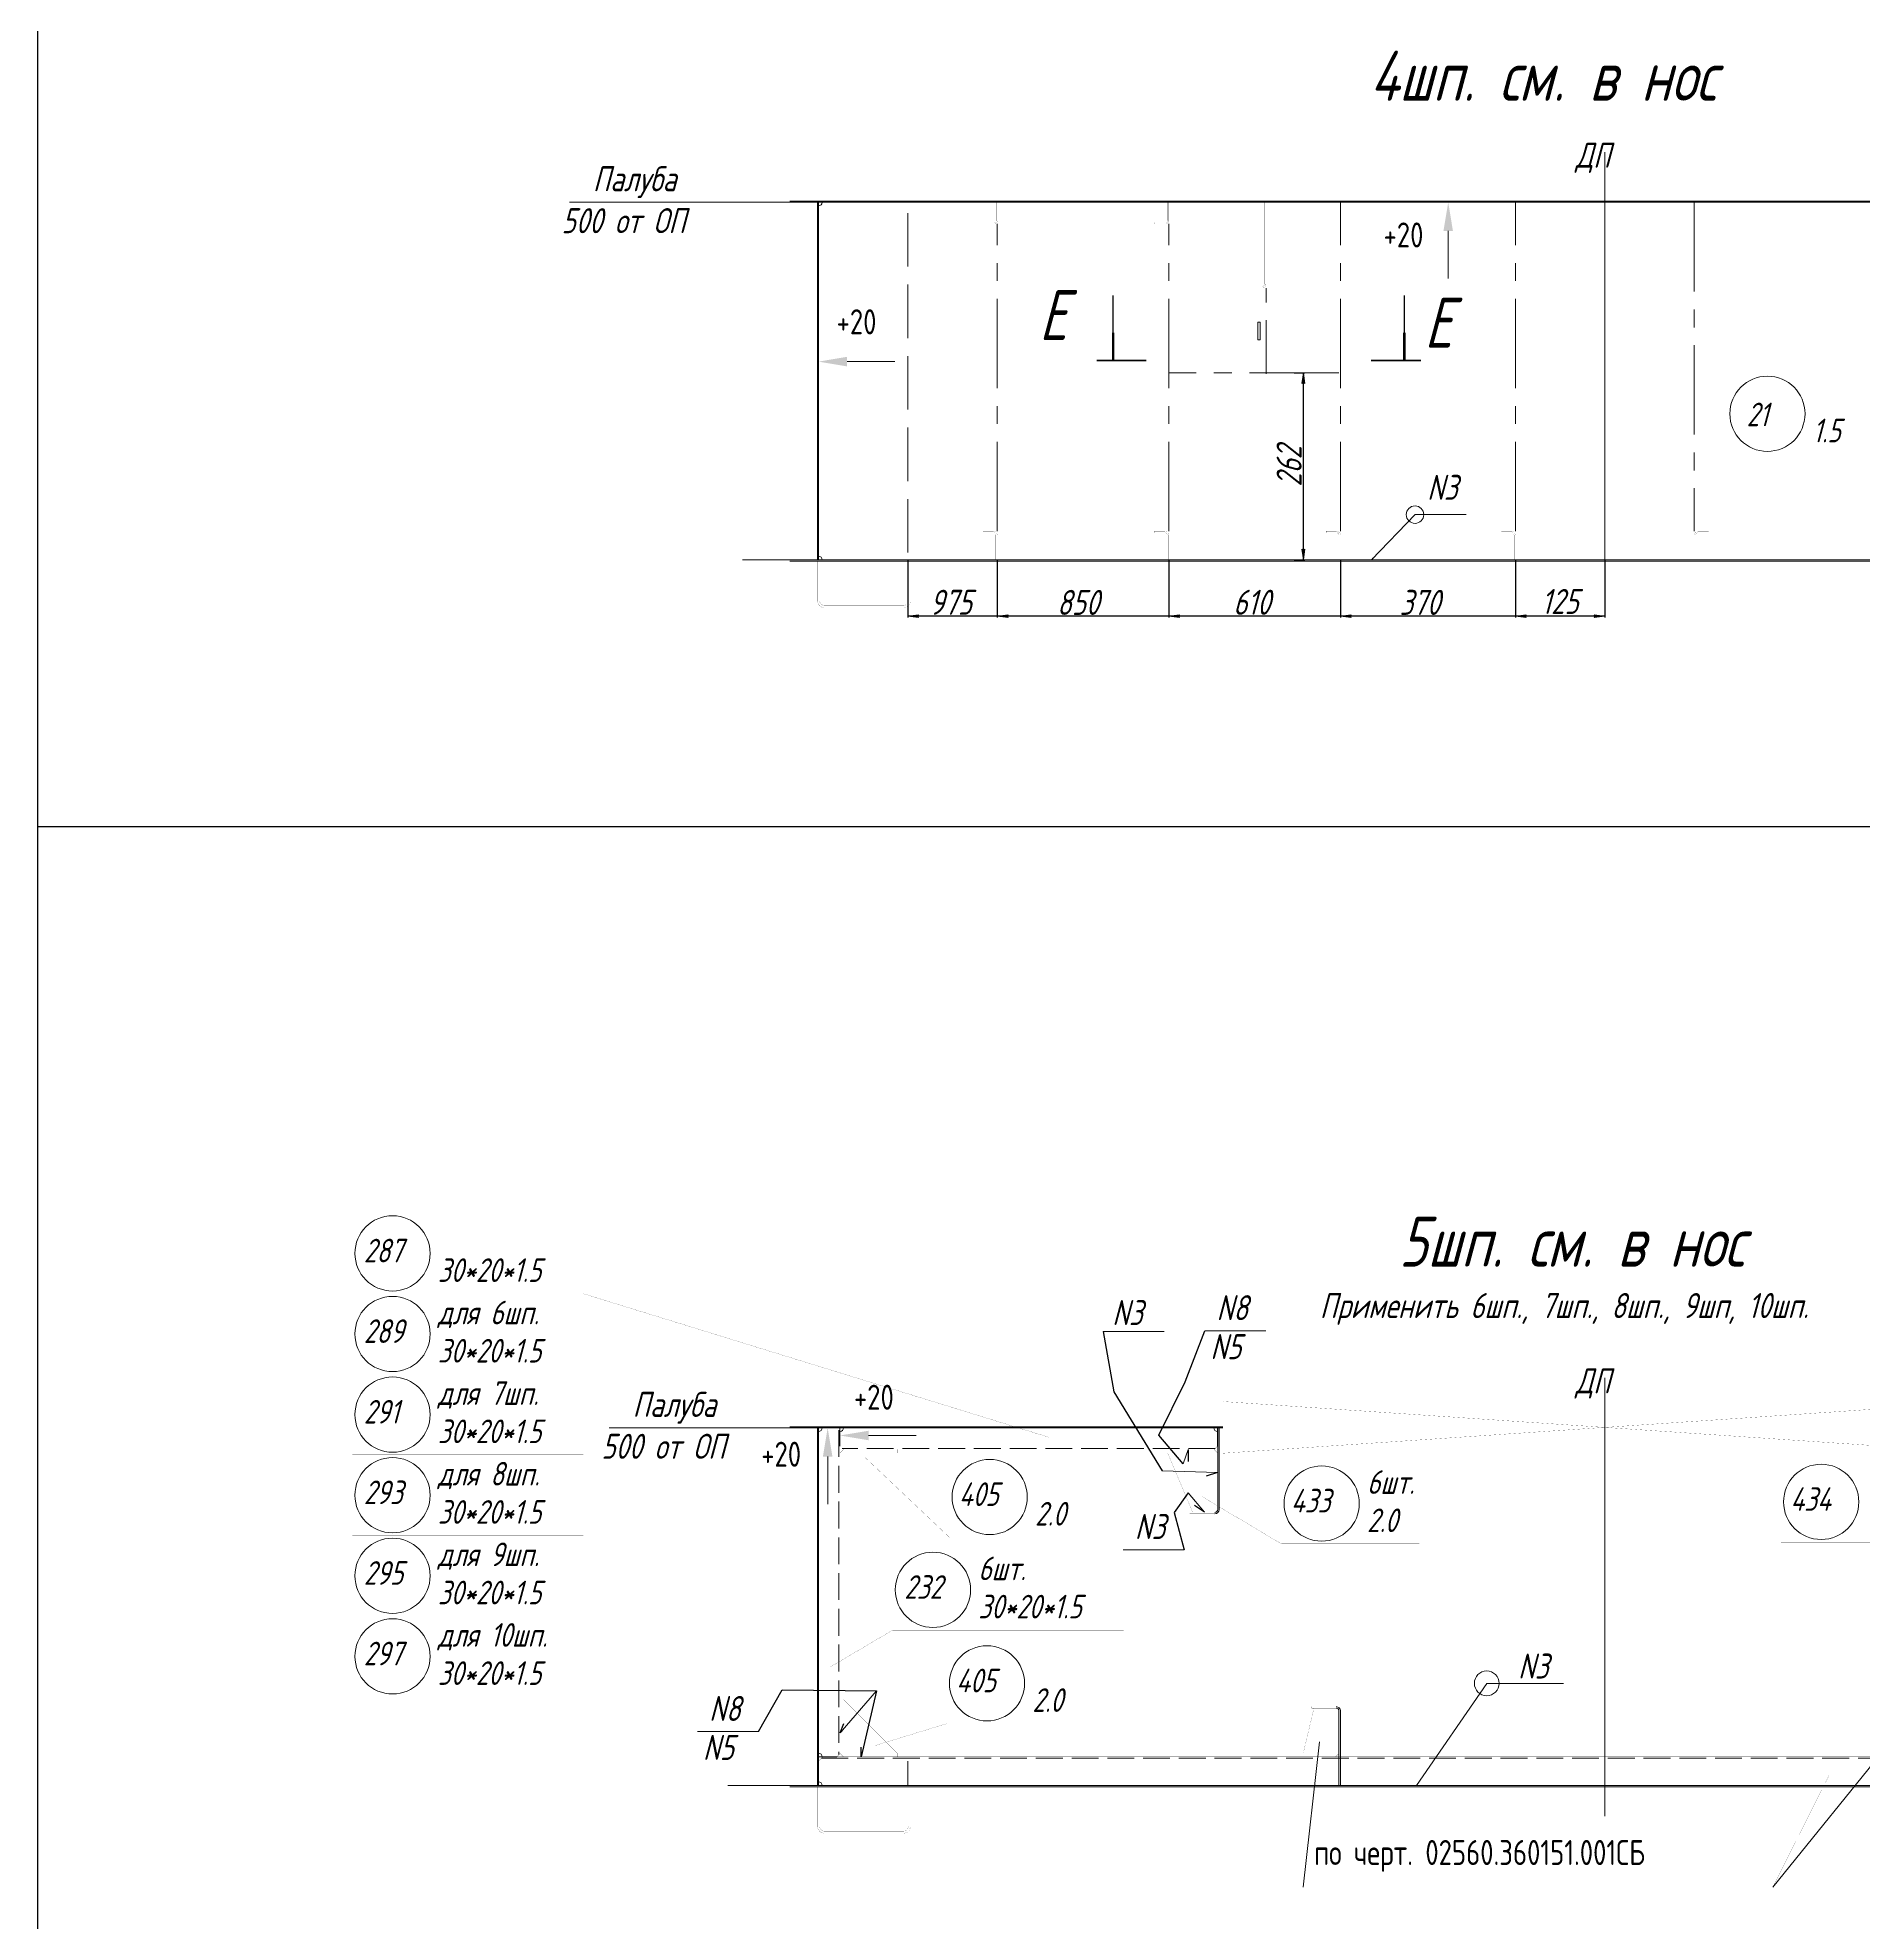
# Model space of a CAD drawing. Header units: millimetres. Extents: x 77380 to 135900, y -26587 to 17301.
# Drawn here: x 94137 to 96691, y -13880 to -11244 of the extents above; entities that cross this region are included whole.
import ezdxf

# ---------------------------------------------------------------- set-up
doc = ezdxf.new("R2010")
doc.units = ezdxf.units.MM
for name, pattern in [('K5LT32768', [0]), ('K5LT32769', [50, 37.5, -12.5]), ('K5LT32770', [0]), ('K5LT32772', [0]), ('K5LT32778', [50, 37.5, -12.5]), ('K5LT32779', [0]), ('K5LT32780', [0]), ('K5LT32784', [850.2, 600, -125, 0.2, -125]), ('K5LT32785', [200, 125, -25, 25, -25]), ('K5LT32786', [100, 75, -25]), ('K5LT32787', [100, 75, -25]), ('K5LT32790', [0]), ('K5LT32791', [0]), ('K5LT32792', [0]), ('K5LT32831', [0]), ('K5LT32832', [0]), ('K5LT32833', [0]), ('K5LT32834', [0]), ('K5LT32835', [0]), ('K5LT_THIN', [0])]:
    doc.linetypes.add(name, pattern=pattern)
doc.layers.add('4001', color=7, linetype='Continuous')
doc.layers.add('РАЗМЕРЫ', color=3, linetype='Continuous', lineweight=25)
doc.styles.add('KDIMTEXTSTYLE', font='GOST_AU.SHX', dxfattribs={"width": 0.96, "oblique": 15, "height": 5})
doc.styles.add('KTEXTSTYLE', font='GOST_AU.SHX', dxfattribs={"width": 0.96, "height": 5})
doc.dimstyles.new('KDIMSTYLE (1.00)', dxfattribs={"dimtxt": 5, "dimasz": 1, "dimexe": 2, "dimexo": 0, "dimgap": 1, "dimtad": 1, "dimtxsty": 'KDIMTEXTSTYLE', "dimsah": 1, "dimcen": 0, "dimdle": 1, "dimadec": 0, "dimazin": 0, "dimtfac": 0.667, "dimtmove": 0, "dimatfit": 3, "dimfxl": 1, "dimtvp": 1, "dimtolj": 1, "dimtzin": 0, "dimarcsym": 0})

# ---------------------------------------------------------------- blocks, each defined once
blk = doc.blocks.new('KDIMARROW_01')
blk.add_hatch(color=0).paths.add_polyline_path([(0, 0), (-15, 2), (-13.5, 0), (-15, -2)])
at = {"color": 0, "linetype": 'K5LT_THIN', "lineweight": 18}
for p, q in [((-13.5, 0), (-15, 2)), ((-15, 2), (0, 0)), ((0, 0), (-15, -2)), ((-15, -2), (-13.5, 0))]:
    blk.add_line(p, q, dxfattribs=at)
at = {"layer": '4001', "color": 0, "linetype": 'K5LT_THIN', "lineweight": 18}
blk.add_line((0, 0), (-1, 0), dxfattribs=at)
blk = doc.blocks.new('*D611')
at = {"layer": 'Defpoints', "color": 0}
for p in [(96204.3, -11973.9), (96329.3, -11973.9), (96204.3, -12052.8)]:
    blk.add_point(p, dxfattribs=at)
at = {"layer": 'РАЗМЕРЫ', "color": 0, "lineweight": -2}
for p, q in [((96204.3, -11973.9), (96204.3, -12054.8)), ((96329.3, -11973.9), (96329.3, -12054.8)), ((96328.3, -12052.8), (96205.3, -12052.8))]:
    blk.add_line(p, q, dxfattribs=at)
at = {"layer": 'РАЗМЕРЫ', "color": 0, "lineweight": -2, "rotation": 180}
blk.add_blockref('KDIMARROW_01', (96204.3, -12052.8), dxfattribs=at)
at = {"layer": 'РАЗМЕРЫ', "color": 0, "lineweight": -2}
blk.add_blockref('KDIMARROW_01', (96329.3, -12052.8), dxfattribs=at)
at = {"layer": 'РАЗМЕРЫ', "color": 7, "insert": (96266.3, -12032.2), "char_height": 5, "attachment_point": 5, "style": 'KDIMTEXTSTYLE'}
blk.add_mtext('\\A1;\\H35.0;\\W0.965;\\Q15;\\H35.0;\\W0.965;\\Q15;\\Q15;125', dxfattribs=at)
blk = doc.blocks.new('*D612')
at = {"layer": 'Defpoints', "color": 0}
for p in [(95959.3, -11973.9), (95959.3, -12052.8), (96329.3, -12055.5)]:
    blk.add_point(p, dxfattribs=at)
at = {"layer": 'РАЗМЕРЫ', "color": 0, "lineweight": -2}
for p, q in [((95959.3, -11973.9), (95959.3, -12054.8)), ((96328.3, -12052.8), (95960.3, -12052.8))]:
    blk.add_line(p, q, dxfattribs=at)
at = {"layer": 'РАЗМЕРЫ', "color": 0, "lineweight": -2, "rotation": 180}
blk.add_blockref('KDIMARROW_01', (95959.3, -12052.8), dxfattribs=at)
at = {"layer": 'РАЗМЕРЫ', "color": 0, "lineweight": -2}
blk.add_blockref('KDIMARROW_01', (96329.3, -12052.8), dxfattribs=at)
at = {"layer": 'РАЗМЕРЫ', "color": 7, "insert": (96070.3, -12033.5), "char_height": 5, "attachment_point": 5, "style": 'KDIMTEXTSTYLE'}
blk.add_mtext('\\A1;\\H35.0;\\W0.965;\\Q15;\\H35.0;\\W0.965;\\Q15;\\Q15;370', dxfattribs=at)
blk = doc.blocks.new('*D613')
at = {"layer": 'Defpoints', "color": 0}
for p in [(95719.3, -11973.9), (96329.3, -11975.9), (95719.3, -12052.8)]:
    blk.add_point(p, dxfattribs=at)
at = {"layer": 'РАЗМЕРЫ', "color": 0, "lineweight": -2}
for p, q in [((95719.3, -11973.9), (95719.3, -12054.8)), ((96328.3, -12052.8), (95720.3, -12052.8))]:
    blk.add_line(p, q, dxfattribs=at)
at = {"layer": 'РАЗМЕРЫ', "color": 0, "lineweight": -2, "rotation": 180}
blk.add_blockref('KDIMARROW_01', (95719.3, -12052.8), dxfattribs=at)
at = {"layer": 'РАЗМЕРЫ', "color": 0, "lineweight": -2}
blk.add_blockref('KDIMARROW_01', (96329.3, -12052.8), dxfattribs=at)
at = {"layer": 'РАЗМЕРЫ', "color": 7, "insert": (95835.3, -12033.3), "char_height": 5, "attachment_point": 5, "style": 'KDIMTEXTSTYLE'}
blk.add_mtext('\\A1;\\H35.0;\\W0.965;\\Q15;\\H35.0;\\W0.965;\\Q15;\\Q15;610', dxfattribs=at)
blk = doc.blocks.new('*D614')
at = {"layer": 'Defpoints', "color": 0}
for p in [(95479.3, -11973.9), (96329.3, -11975.9), (95479.3, -12052.8)]:
    blk.add_point(p, dxfattribs=at)
at = {"layer": 'РАЗМЕРЫ', "color": 0, "lineweight": -2}
for p, q in [((95479.3, -11973.9), (95479.3, -12054.8)), ((96328.3, -12052.8), (95480.3, -12052.8))]:
    blk.add_line(p, q, dxfattribs=at)
at = {"layer": 'РАЗМЕРЫ', "color": 0, "lineweight": -2, "rotation": 180}
blk.add_blockref('KDIMARROW_01', (95479.3, -12052.8), dxfattribs=at)
at = {"layer": 'РАЗМЕРЫ', "color": 0, "lineweight": -2}
blk.add_blockref('KDIMARROW_01', (96329.3, -12052.8), dxfattribs=at)
at = {"layer": 'РАЗМЕРЫ', "color": 7, "insert": (95592.3, -12033.5), "char_height": 5, "attachment_point": 5, "style": 'KDIMTEXTSTYLE'}
blk.add_mtext('\\A1;\\H35.0;\\W0.965;\\Q15;\\H35.0;\\W0.965;\\Q15;\\Q15;850', dxfattribs=at)
blk = doc.blocks.new('*D615')
at = {"layer": 'Defpoints', "color": 0}
for p in [(95354.3, -11973.9), (96329.3, -11975.9), (95354.3, -12052.8)]:
    blk.add_point(p, dxfattribs=at)
at = {"layer": 'РАЗМЕРЫ', "color": 0, "lineweight": -2}
for p, q in [((95354.3, -11973.9), (95354.3, -12054.8)), ((96328.3, -12052.8), (95355.3, -12052.8))]:
    blk.add_line(p, q, dxfattribs=at)
at = {"layer": 'РАЗМЕРЫ', "color": 0, "lineweight": -2, "rotation": 180}
blk.add_blockref('KDIMARROW_01', (95354.3, -12052.8), dxfattribs=at)
at = {"layer": 'РАЗМЕРЫ', "color": 0, "lineweight": -2}
blk.add_blockref('KDIMARROW_01', (96329.3, -12052.8), dxfattribs=at)
at = {"layer": 'РАЗМЕРЫ', "color": 7, "insert": (95414.3, -12033.3), "char_height": 5, "attachment_point": 5, "style": 'KDIMTEXTSTYLE'}
blk.add_mtext('\\A1;\\H35.0;\\W0.965;\\Q15;\\H35.0;\\W0.965;\\Q15;\\Q15;975', dxfattribs=at)
blk = doc.blocks.new('*D616')
at = {"layer": 'Defpoints', "color": 0}
for p in [(95894.7, -11712.4), (95907.4, -11712.4), (95894.7, -11973.9)]:
    blk.add_point(p, dxfattribs=at)
at = {"layer": 'РАЗМЕРЫ', "color": 0, "lineweight": -2}
for p, q in [((95894.7, -11712.4), (95909.4, -11712.4)), ((95907.4, -11972.9), (95907.4, -11713.4)), ((95894.7, -11973.9), (95909.4, -11973.9))]:
    blk.add_line(p, q, dxfattribs=at)
for p, rotation in [((95907.4, -11712.4), 90), ((95907.4, -11973.9), 270)]:
    blk.add_blockref('KDIMARROW_01', p, dxfattribs=dict(at, rotation=rotation))
at = {"layer": 'РАЗМЕРЫ', "color": 7, "insert": (95887.5, -11843.1), "char_height": 5, "attachment_point": 5, "rotation": 90, "style": 'KDIMTEXTSTYLE'}
blk.add_mtext('\\A1;\\H35.0;\\W0.965;\\Q15;\\H35.0;\\W0.965;\\Q15;\\Q15;262', dxfattribs=at)
blk = doc.blocks.new('U77')
blk.add_hatch(color=7).paths.add_polyline_path([(120397.9, 18053.7), (120384.6, 18053.7), (120391.3, 18093.7)])
at = {"color": 7, "linetype": 'K5LT32831', "lineweight": 9}
blk.add_line((120391.3, 18053.7), (120391.3, 17987.2), dxfattribs=at)
blk = doc.blocks.new('U78')
blk.add_hatch(color=7).paths.add_polyline_path([(119550.5, 17864.2), (119550.5, 17877.6), (119510.5, 17870.9)])
at = {"color": 7, "linetype": 'K5LT32831', "lineweight": 9}
blk.add_line((119550.5, 17870.9), (119617, 17870.9), dxfattribs=at)
blk = doc.blocks.new('U81')
blk.add_hatch(color=7).paths.add_polyline_path([(119516.6, 16928.6), (119529.9, 16928.6), (119523.3, 16968.6)])
at = {"color": 7, "linetype": 'K5LT32831', "lineweight": 9}
blk.add_line((119523.3, 16928.6), (119523.3, 16862.1), dxfattribs=at)
blk = doc.blocks.new('U82')
blk.add_hatch(color=7).paths.add_polyline_path([(119580.5, 16951.4), (119580.5, 16964.7), (119540.5, 16958.1)])
at = {"color": 7, "linetype": 'K5LT32831', "lineweight": 9}
blk.add_line((119580.5, 16958.1), (119647, 16958.1), dxfattribs=at)
blk = doc.blocks.new('U84')
at = {"color": 7, "linetype": 'K5LT32834', "lineweight": 30}
blk.add_line((119922.6, 17872.3), (119922.6, 17963.4), dxfattribs=at)
at = {"color": 7, "linetype": 'K5LT32832', "lineweight": 60}
blk.add_line((119899.6, 17872.3), (119969, 17872.3), dxfattribs=at)
at = {"color": 7, "linetype": 'K5LT32833', "const_width": 3.54}
blk.add_lwpolyline([(119922.6, 17872.3), (119922.6, 17911.3)], dxfattribs=at)
blk = doc.blocks.new('U85')
at = {"color": 7, "linetype": 'K5LT32834', "lineweight": 30}
blk.add_line((120330, 17872.3), (120330, 17963.4), dxfattribs=at)
at = {"color": 7, "linetype": 'K5LT32832', "lineweight": 60}
blk.add_line((120353, 17872.3), (120283.6, 17872.3), dxfattribs=at)
at = {"color": 7, "linetype": 'K5LT32833', "const_width": 3.54}
blk.add_lwpolyline([(120330, 17872.3), (120330, 17911.3)], dxfattribs=at)
blk = doc.blocks.new('U108')
at = {"color": 7, "linetype": 'K5LT_THIN', "lineweight": 18}
for p, q in [((120344.9, 17656.9), (120284.2, 17593.7)), ((120284.2, 17593.7), (120287, 17596.6))]:
    blk.add_line(p, q, dxfattribs=at)
at = {"color": 7, "linetype": 'K5LT32835', "lineweight": 18}
for p, q in [((120284.2, 17593.8), (120284.2, 17593.8)), ((120284.3, 17593.9), (120284.3, 17593.8)), ((120284.3, 17593.9), (120284.4, 17593.9)), ((120284.3, 17593.9), (120284.3, 17593.9)), ((120284.3, 17593.8), (120284.3, 17593.8)), ((120284.4, 17594.1), (120284.4, 17593.9)), ((120284.4, 17594), (120284.4, 17593.9)), ((120284.4, 17594), (120284.5, 17594)), ((120284.4, 17594), (120284.5, 17594)), ((120284.5, 17594.3), (120284.6, 17594.1)), ((120284.5, 17594.2), (120284.5, 17594)), ((120284.5, 17594.2), (120284.7, 17594.2)), ((120284.5, 17594.2), (120284.6, 17594.2)), ((120284.5, 17594.1), (120284.6, 17594.1)), ((120284.6, 17594.4), (120284.8, 17594.4)), ((120284.6, 17594.3), (120284.6, 17594.1)), ((120284.6, 17594.3), (120284.8, 17594.3)), ((120284.7, 17594.6), (120285, 17594.6)), ((120284.7, 17594.5), (120284.7, 17594.3)), ((120284.7, 17594.5), (120285, 17594.5)), ((120284.7, 17594.4), (120284.7, 17594.2)), ((120284.7, 17594.4), (120284.9, 17594.4)), ((120284.8, 17594.7), (120285.1, 17594.7)), ((120284.8, 17594.6), (120284.8, 17594.3)), ((120284.8, 17594.6), (120285.1, 17594.6)), ((120284.9, 17594.8), (120284.9, 17594.5)), ((120284.9, 17594.8), (120285.3, 17594.8)), ((120284.9, 17594.8), (120285.2, 17594.8)), ((120284.9, 17594.7), (120284.9, 17594.4)), ((120285, 17595), (120285, 17594.6)), ((120285, 17595), (120285.5, 17595)), ((120285, 17594.9), (120285.4, 17595)), ((120285, 17594.9), (120285, 17594.5)), ((120285, 17594.9), (120285.3, 17594.9)), ((120285.1, 17595.1), (120285.6, 17595.2)), ((120285.1, 17595.1), (120285.1, 17594.7)), ((120285.1, 17595.1), (120285.5, 17595.1)), ((120285.2, 17595.3), (120285.2, 17594.8)), ((120285.2, 17595.3), (120285.8, 17595.3)), ((120285.2, 17595.3), (120285.7, 17595.3)), ((120285.2, 17595.2), (120285.2, 17594.7)), ((120285.2, 17595.2), (120285.6, 17595.2)), ((120285.3, 17595.5), (120285.4, 17594.9)), ((120285.3, 17595.5), (120285.9, 17595.5)), ((120285.3, 17595.4), (120285.3, 17594.9)), ((120285.3, 17595.4), (120285.8, 17595.4)), ((120285.4, 17595.7), (120286.1, 17595.7)), ((120285.4, 17595.6), (120285.4, 17595)), ((120285.4, 17595.6), (120286, 17595.6)), ((120285.4, 17595.5), (120286, 17595.5)), ((120285.5, 17595.8), (120285.5, 17595.1)), ((120285.5, 17595.8), (120286.2, 17595.8)), ((120285.5, 17595.7), (120285.5, 17595.1)), ((120285.5, 17595.7), (120286.1, 17595.7)), ((120285.6, 17596), (120286.2, 17596)), ((120285.6, 17595.9), (120285.6, 17595.2)), ((120285.6, 17595.9), (120286.3, 17595.9)), ((120285.6, 17595.8), (120286.3, 17595.9)), ((120285.7, 17596.1), (120285.7, 17595.3)), ((120285.7, 17596.1), (120286.1, 17596.1)), ((120285.7, 17596), (120286.1, 17596.1)), ((120285.7, 17596), (120285.7, 17595.2)), ((120285.8, 17596.3), (120285.9, 17595.4)), ((120285.8, 17596.2), (120285.8, 17595.4)), ((120285.8, 17596.2), (120285.9, 17596.2)), ((120285.8, 17596.2), (120286, 17596.2)), ((120285.9, 17596.3), (120285.9, 17595.5)), ((120285.9, 17596.3), (120285.9, 17596.3)), ((120286, 17596.2), (120286, 17595.6)), ((120286, 17596.1), (120286, 17595.6)), ((120286.1, 17596.1), (120286.1, 17595.7)), ((120286.2, 17596), (120286.2, 17595.8)), ((120286.2, 17596), (120286.2, 17595.8)), ((120286.3, 17595.9), (120286.3, 17595.9))]:
    blk.add_line(p, q, dxfattribs=at)
at = {"color": 7, "linetype": 'K5LT32835', "const_width": 0.18}
blk.add_lwpolyline([(120286.3, 17595.9), (120284.2, 17593.7), (120285.9, 17596.3)], close=True, dxfattribs=at)

msp = doc.modelspace()

# ---------------------------------------------------------------- linework, layer by layer
at = {"color": 1, "linetype": 'K5LT32772', "lineweight": 18, "true_color": 0xff0000}
for p, q in [((96329.285, -12017.078), (96329.285, -11403.869)), ((97566, -11973.89), (95122.877, -11973.89)), ((96329.285, -13731.262), (96329.285, -13118.054))]:
    msp.add_line(p, q, dxfattribs=at)
at = {"color": 7, "linetype": 'K5LT32780', "lineweight": 18}
for p, q in [((94880.913, -11473.89), (95189.285, -11473.89)), ((96063.623, -11910.717), (96135.304, -11910.717)), ((95627.545, -13053.168), (95712.863, -13053.168)), ((95769.819, -13052.371), (95855.137, -13052.371)), ((95846.786, -13052.371), (95775.105, -13052.371)), ((94936.55, -13188.075), (95189.285, -13188.075)), ((95655.589, -13358.477), (95740.907, -13358.477)), ((95732.556, -13358.477), (95660.875, -13358.477)), ((96163.945, -13545.295), (96271.467, -13545.295)), ((95060.07, -13612.886), (95145.388, -13612.886)), ((95137.037, -13612.886), (95065.356, -13612.886))]:
    msp.add_line(p, q, dxfattribs=at)
at = {"color": 3, "linetype": 'K5LT32768', "lineweight": 18, "true_color": 0x00ff00}
for p, q in [((97469.284, -11472.39), (95189.285, -11472.39)), ((97469.284, -11473.89), (95189.285, -11473.89)), ((95227.785, -11973.89), (95227.785, -11473.89)), ((95229.285, -11473.89), (97429.285, -11473.89)), ((95229.285, -11973.89), (95229.285, -11473.89)), ((95229.285, -11973.89), (95229.285, -11473.89)), ((97469.284, -11973.89), (95189.285, -11973.89)), ((97469.284, -11975.89), (95189.285, -11975.89)), ((97429.285, -11973.89), (95229.285, -11973.89)), ((95794.977, -13186.575), (95189.285, -13186.575)), ((95794.977, -13188.075), (95189.285, -13188.075)), ((95227.785, -13688.075), (95227.785, -13188.075)), ((95229.285, -13188.075), (95254.785, -13188.075)), ((95229.285, -13648.075), (95229.285, -13188.075)), ((95229.285, -13688.075), (95229.285, -13188.075)), ((95259.285, -13188.075), (95787.228, -13188.075)), ((95259.285, -13213.575), (95259.285, -13188.075)), ((95787.228, -13188.075), (95787.228, -13213.575)), ((95787.727, -13302.148), (95787.727, -13188.075)), ((95789.798, -13302.148), (95789.798, -13188.075)), ((95254.785, -13648.075), (95229.285, -13648.075)), ((95229.285, -13688.075), (95229.285, -13654.075)), ((97469.284, -13688.075), (95189.285, -13688.075)), ((97469.284, -13690.075), (95189.285, -13690.075)), ((97429.285, -13688.075), (95229.285, -13688.075))]:
    msp.add_line(p, q, dxfattribs=at)
at = {"color": 1, "linetype": 'K5LT32786', "lineweight": 18, "true_color": 0xff0000}
msp.add_line((95354.285, -11488.89), (95354.285, -11973.89), dxfattribs=at)
at = {"color": 1, "linetype": 'K5LT32785', "lineweight": 18, "true_color": 0xff0000}
for p, q in [((95959.285, -11933.89), (95959.285, -11473.89)), ((96204.285, -11933.89), (96204.285, -11473.89)), ((96454.285, -11473.89), (96454.285, -11933.89)), ((95479.285, -11933.89), (95479.285, -11503.89)), ((95719.284, -11933.89), (95719.284, -11503.89)), ((95957.284, -11712.39), (95719.284, -11712.39))]:
    msp.add_line(p, q, dxfattribs=at)
at = {"color": 2, "linetype": 'K5LT32787', "lineweight": 18, "true_color": 0xffff00}
for p, q in [((95855.485, -11713.89), (95855.485, -11593.89)), ((95843.92, -11666.415), (95843.92, -11641.366)), ((95843.92, -11641.366), (95847.051, -11641.366)), ((95847.051, -11641.366), (95847.051, -11666.415)), ((95847.051, -11666.415), (95843.92, -11666.415))]:
    msp.add_line(p, q, dxfattribs=at)
at = {"color": 6}
msp.add_line((94137.059, -12346.922), (102487.549, -12346.922), dxfattribs=at)
at = {"color": 7}
for p, q in [((95627.545, -13053.168), (95642.512, -13137.733)), ((95741.986, -13123.559), (95769.819, -13052.371)), ((95705.317, -13198.329), (95741.986, -13123.559)), ((95642.512, -13137.733), (95709.839, -13247.864)), ((95739.522, -13238.147), (95705.317, -13198.329)), ((95746.533, -13218.129), (95746.481, -13234.954)), ((95787.454, -13250.609), (95771.374, -13255.556)), ((95746.516, -13279.067), (95726.839, -13306.578)), ((95726.839, -13306.578), (95740.907, -13358.477)), ((95769.066, -13306.075), (95755.129, -13296.65)), ((95145.388, -13612.886), (95178.374, -13554.324)), ((95178.374, -13554.324), (95310.177, -13555.593)), ((95310.177, -13555.593), (95289.075, -13648.075)), ((95259.763, -13614.672), (95264.452, -13601.66)), ((95289.075, -13648.075), (95289.075, -13634.491))]:
    msp.add_line(p, q, dxfattribs=at)
at = {"color": 7, "linetype": 'K5LT_THIN', "lineweight": 18}
for p, q in [((95775.105, -13052.371), (95855.137, -13052.371)), ((95739.522, -13238.147), (95746.533, -13218.129)), ((95709.839, -13247.864), (95787.454, -13250.609)), ((95787.454, -13250.609), (95783.457, -13250.467)), ((95746.516, -13279.067), (95769.066, -13306.075)), ((95660.875, -13358.477), (95740.907, -13358.477)), ((96163.945, -13545.295), (96065.652, -13688.075)), ((95310.177, -13555.593), (95259.763, -13614.672)), ((95065.356, -13612.886), (95145.388, -13612.886)), ((95259.763, -13614.672), (95262.36, -13611.629)), ((95929.784, -13627.234), (95907.284, -13830.148)), ((96728.785, -13627.234), (96564.128, -13830.148))]:
    msp.add_line(p, q, dxfattribs=at)
at = {"color": 3, "linetype": 'K5LT32769', "lineweight": 18, "true_color": 0x00ff00}
for p, q in [((95257.84, -13191.129), (95257.84, -13645.02)), ((95784.173, -13216.629), (95262.34, -13216.629))]:
    msp.add_line(p, q, dxfattribs=at)
at = {"color": 8, "linetype": 'K5LT32779', "lineweight": 18, "true_color": 0x808080}
for p, q in [((95957.284, -13688.075), (95957.284, -13584.002)), ((95959.285, -13688.075), (95959.285, -13584.002)), ((95354.285, -13688.075), (95354.285, -13654.075))]:
    msp.add_line(p, q, dxfattribs=at)
at = {"color": 7, "linetype": 'K5LT32835', "lineweight": 18}
msp.add_line((95261.71, -13612.389), (95261.71, -13612.39), dxfattribs=at)
at = {"color": 8, "linetype": 'K5LT32778', "lineweight": 18, "true_color": 0x808080}
msp.add_line((95233.357, -13650.002), (97425.212, -13650.002), dxfattribs=at)
at = {"color": 1, "linetype": 'K5LT32784', "lineweight": 18, "true_color": 0xff0000}
msp.add_line((95102.639, -13688.075), (97567.668, -13688.075), dxfattribs=at)
at = {"color": 6}
msp.add_lwpolyline([(94137.059, -6183.971), (102487.549, -6183.971), (102487.549, -25985.734), (94137.059, -25985.734)], close=True, dxfattribs=at)
at = {"color": 7, "linetype": 'K5LT32791', "const_width": 0.18}
for points in [[(95477.785, -11473.89), (95479.285, -11473.89), (95479.285, -11499.39, -0.41421356), (95474.785, -11503.89), (95459.285, -11503.89), (95459.285, -11502.39), (95474.785, -11502.39, 0.41421356), (95477.785, -11499.39)], [(95717.784, -11473.89), (95719.284, -11473.89), (95719.284, -11499.39, -0.41421356), (95714.784, -11503.89), (95699.284, -11503.89), (95699.284, -11502.39), (95714.784, -11502.39, 0.41421356), (95717.784, -11499.39)], [(95459.285, -11935.89), (95473.285, -11935.89, -0.41421356), (95477.285, -11939.89), (95477.285, -11973.89), (95479.285, -11973.89), (95479.285, -11939.89, 0.41421356), (95473.285, -11933.89), (95459.285, -11933.89)], [(95699.284, -11935.89), (95713.284, -11935.89, -0.41421356), (95717.284, -11939.89), (95717.284, -11973.89), (95719.284, -11973.89), (95719.284, -11939.89, 0.41421356), (95713.284, -11933.89), (95699.284, -11933.89)], [(95939.285, -11935.89), (95953.285, -11935.89, -0.41421356), (95957.285, -11939.89), (95957.285, -11973.89), (95959.285, -11973.89), (95959.285, -11939.89, 0.41421356), (95953.285, -11933.89), (95939.285, -11933.89)], [(96184.285, -11935.89), (96198.285, -11935.89, -0.41421356), (96202.285, -11939.89), (96202.285, -11973.89), (96204.285, -11973.89), (96204.285, -11939.89, 0.41421356), (96198.285, -11933.89), (96184.285, -11933.89)], [(96474.285, -11935.89), (96460.285, -11935.89, 0.41421356), (96456.285, -11939.89), (96456.285, -11973.89), (96454.285, -11973.89), (96454.285, -11939.89, -0.41421356), (96460.285, -11933.89), (96474.285, -11933.89)]]:
    msp.add_lwpolyline(points, format="xyb", close=True, dxfattribs=at)
at = {"color": 5, "linetype": 'K5LT32792', "true_color": 0x0000ff, "const_width": 0.18}
msp.add_lwpolyline([(95853.044, -11473.89), (95855.044, -11473.89), (95855.044, -11587.89, -0.41421356), (95849.044, -11593.89), (95815.044, -11593.89), (95815.044, -11591.89), (95849.044, -11591.89, 0.41421356), (95853.044, -11587.89)], format="xyb", close=True, dxfattribs=at)
at = {"color": 8, "linetype": 'K5LT32790', "true_color": 0x808080, "const_width": 0.18}
for points in [[(95230.785, -11975.89), (95230.785, -12030.891, 0.41421356), (95237.785, -12037.891), (95347.785, -12037.891, 0.41421356), (95354.785, -12030.891), (95354.785, -11975.89), (95357.785, -11975.89), (95357.785, -12030.891, -0.41421356), (95347.785, -12040.891), (95237.785, -12040.891, -0.41421356), (95227.785, -12030.891), (95227.785, -11975.89)], [(95230.785, -13690.075), (95230.785, -13745.075, 0.41421356), (95237.785, -13752.075), (95347.785, -13752.075, 0.41421356), (95354.785, -13745.075), (95354.785, -13690.075), (95357.785, -13690.075), (95357.785, -13745.075, -0.41421356), (95347.785, -13755.075), (95237.785, -13755.075, -0.41421356), (95227.785, -13745.075), (95227.785, -13690.075)]]:
    msp.add_lwpolyline(points, format="xyb", close=True, dxfattribs=at)
at = {"color": 1, "linetype": 'K5LT32772', "true_color": 0xff0000, "const_width": 0.18}
for points in [[(94577.021, -13000.341), (94900.248, -13000.341), (95551.392, -13201.093)], [(94577.021, -13113.061), (94900.248, -13113.061), (94900.248, -13000.341)], [(94577.021, -13225.78), (94900.248, -13225.78), (94900.248, -13113.061)], [(94577.021, -13338.5), (94900.248, -13338.5), (94900.248, -13225.78)], [(95582.462, -13341.073), (95412.355, -13341.073), (95294.55, -13229.548)], [(96069.433, -13350.166), (95876.719, -13350.166), (95766.009, -13284.291)], [(96575.387, -13347.889), (96768.101, -13347.889), (96897.196, -13258.725)], [(94577.021, -13451.22), (94900.248, -13451.22), (94900.248, -13338.5)], [(94577.021, -13563.94), (94900.248, -13563.94), (94900.248, -13451.22)], [(95656.164, -13470.891), (95332.936, -13470.891), (95245.92, -13522.303)], [(95578.663, -13601.655), (95408.557, -13601.655), (95308.288, -13632.347)]]:
    msp.add_lwpolyline(points, dxfattribs=at)
at = {"color": 7, "linetype": 'K5LT32780', "const_width": 0.18}
msp.add_lwpolyline([(96863.592, -13223.475), (96863.592, -13151.174), (95794.977, -13223.475), (95794.977, -13151.174)], close=True, dxfattribs=at)
at = {"color": 3, "linetype": 'K5LT32768', "true_color": 0x00ff00, "const_width": 0.18}
for points in [[(95254.785, -13188.075), (95259.34, -13192.629), (95259.34, -13643.52), (95254.785, -13648.075)], [(95787.228, -13213.575), (95782.673, -13218.129), (95263.84, -13218.129), (95259.285, -13213.575)], [(95783.588, -13308.148), (95748.463, -13308.148), (95748.463, -13306.148), (95783.588, -13306.148)]]:
    msp.add_lwpolyline(points, dxfattribs=at)
at = {"color": 2, "linetype": 'K5LT32770', "true_color": 0xffff00, "const_width": 0.18}
for points in [[(95264.285, -13218.075), (95339.285, -13218.075), (95339.285, -13223.075), (95264.285, -13298.075), (95259.285, -13298.075), (95259.285, -13223.075), (95264.285, -13218.075)], [(95787.627, -13223.075), (95787.627, -13301.075), (95782.626, -13306.075), (95752.627, -13306.075), (95717.627, -13223.075), (95717.627, -13218.075), (95782.626, -13218.075), (95787.627, -13223.075)], [(95264.285, -13648.075), (95339.285, -13648.075), (95339.285, -13643.075), (95264.285, -13568.075), (95259.285, -13568.075), (95259.285, -13643.075), (95264.285, -13648.075)]]:
    msp.add_lwpolyline(points, dxfattribs=at)
at = {"color": 8, "linetype": 'K5LT32779', "true_color": 0x808080, "const_width": 0.18}
for points in [[(95957.284, -13643.075), (95957.284, -13585.075), (95952.284, -13580.075), (95922.284, -13580.075), (95907.284, -13643.075), (95907.284, -13648.075), (95952.284, -13648.075), (95957.284, -13643.075)], [(95953.285, -13578.002), (95919.357, -13578.002), (95919.357, -13580.002), (95953.285, -13580.002)], [(95229.285, -13654.075), (95235.358, -13648.002), (97423.212, -13648.002), (97429.285, -13654.075)]]:
    msp.add_lwpolyline(points, dxfattribs=at)
at = {"color": 7, "linetype": 'K5LT32780', "const_width": 0.18}
msp.add_lwpolyline([(95907.284, -13830.148), (96564.128, -13830.148), (96642.638, -13674.149)], dxfattribs=at)
at = {"color": 1, "linetype": 'K5LT32772', "lineweight": 18, "true_color": 0xff0000}
for centre in [(96556.54, -11769.656), (94633.381, -12943.981), (94633.381, -13056.701), (94633.381, -13169.42), (94633.381, -13282.14), (95468.716, -13284.713), (95933.079, -13293.806), (96631.747, -13291.528), (94633.381, -13394.86), (95389.297, -13414.532), (94633.381, -13507.58), (95464.917, -13545.295)]:
    msp.add_circle(centre, 52.603, dxfattribs=at)
at = {"color": 7, "linetype": 'K5LT32780', "lineweight": 18}
msp.add_circle((96063.623, -11910.717), 12.186, dxfattribs=at)
at = {"color": 7, "linetype": 'K5LT_THIN', "lineweight": 18}
msp.add_circle((96163.945, -13545.295), 17.315, dxfattribs=at)
at = {"color": 3, "linetype": 'K5LT32768', "lineweight": 18, "true_color": 0x00ff00}
for centre, radius, start, end in [((95229.285, -11473.89), 5, 269.998749, 359.996887), ((95229.285, -11973.891), 5, 0.003113, 90.001259), ((95229.285, -13188.074), 5, 269.998749, 359.996887), ((95259.285, -13188.074), 5, 269.998749, 359.996887), ((95787.228, -13188.074), 5, 180.003113, 270.001251), ((95783.616, -13301.964), 6.184, 269.716339, 358.29538), ((95783.606, -13302.025), 4.123, 269.717865, 358.295685), ((95229.285, -13648.075), 5, 0.002793, 89.99939)]:
    msp.add_arc(centre, radius, start, end, dxfattribs=at)
at = {"color": 8, "linetype": 'K5LT32779', "lineweight": 18, "true_color": 0x808080}
for centre, radius, start, end in [((95953.285, -13584.002), 6, 359.997833, 89.998535), ((95953.285, -13584.001), 4, 359.991608, 89.997467), ((95229.285, -13688.075), 5, 0.003113, 90.001259)]:
    msp.add_arc(centre, radius, start, end, dxfattribs=at)

# ---------------------------------------------------------------- block references
for name, p in [('U77', (-24281.229, -29567.619)), ('U84', (-24281.229, -29567.619)), ('U85', (-24281.229, -29567.619)), ('U78', (-24281.229, -29567.619)), ('U108', (-24281.229, -29567.619)), ('U81', (-24281.229, -30156.72)), ('U82', (-24281.229, -30156.72))]:
    msp.add_blockref(name, p)

# ---------------------------------------------------------------- texts
at = {"color": 7, "char_height": 2.5, "attachment_point": 1, "style": 'KTEXTSTYLE'}
for s, insert in [('\\H3.5;\\W0.965;\\Q15;\\Q15;\\H70.00;4шп. см. в нос', (96000.29, -11261.933)), ('\\H3.5;\\W0.965;\\Q15;\\Q15;\\H35.00;ДП', (96288.156, -11390.622)), ('\\H3.5;\\W0.965;\\Q15;\\Q15;\\H35.00;Палуба', (94913.595, -11423.485)), ('\\H3.5;\\W0.965;\\Q15;\\Q15;\\H35.00;500 от ОП', (94869.814, -11482.096)), ('\\H3.5;\\W0.965;\\Q15;\\Q0;\\H35.00;+20', (96019.627, -11502.098)), ('\\H3.5;\\W0.965;\\Q15;\\Q15;\\H70.00;Е', (95537.356, -11596.499)), ('\\H3.5;\\W0.965;\\Q15;\\Q0;\\H35.00;+20', (95254.567, -11623.566)), ('\\H3.5;\\W0.965;\\Q15;\\Q15;\\H70.00;Е', (96076.174, -11607.14)), ('\\H3.5;\\W0.965;\\Q15;\\Q15;\\H33.00;{\\c255;21}', (96527.373, -11754.156)), ('\\H3.5;\\W0.965;\\Q15;\\Q15;\\H33.00;{\\c255;1.5}', (96619.945, -11776.578)), ('\\H3.5;\\W0.965;\\Q15;\\Q15;\\H35.00;N3', (96080.595, -11855.15)), ('\\H3.5;\\W0.965;\\Q15;\\Q15;\\H70.00;5шп. см. в нос', (96041.156, -12892.549)), ('\\H3.5;\\W0.965;\\Q15;\\Q15;\\H33.00;{\\c255;287}', (94593.245, -12923.505)), ('\\H3.5;\\W0.965;\\Q15;\\Q15;\\H33.00;{\\c255;30*20*1.5}', (94696.786, -12950.902)), ('\\H3.5;\\W0.965;\\Q15;\\Q15;\\H33.00;{\\c16711935;для 6шп.}', (94696.786, -13010.179)), ('\\H3.5;\\W0.965;\\Q15;\\Q15;\\H35.00;N3', (95640.045, -13009.316)), ('{\\H14x;\\Q15;\\W0.965;N8}', (95785.986, -13002.443)), ('\\H3.5;\\W0.965;\\Q15;\\Q15;\\H35.00;Применить 6шп., 7шп., 8шп., 9шп, 10шп.', (95930.464, -12999.421)), ('\\H3.5;\\W0.965;\\Q15;\\Q15;\\H33.00;{\\c255;289}', (94593.245, -13036.225)), ('\\H3.5;\\W0.965;\\Q15;\\Q15;\\H33.00;{\\c255;30*20*1.5}', (94696.786, -13063.622)), ('{\\H14x;\\Q15;\\W0.965;N5}', (95777.376, -13056.929)), ('\\H3.5;\\W0.965;\\Q15;\\Q15;\\H33.00;{\\c16711935;для 7шп.}', (94696.786, -13122.899)), ('\\H3.5;\\W0.965;\\Q15;\\Q15;\\H35.00;ДП', (96288.156, -13104.806)), ('\\H3.5;\\W0.965;\\Q15;\\Q15;\\H33.00;{\\c255;291}', (94593.245, -13148.945)), ('\\H3.5;\\W0.965;\\Q15;\\Q15;\\H35.00;Палуба', (94969.233, -13137.67)), ('\\H3.5;\\W0.965;\\Q15;\\Q0;\\H35.00;+20', (95278.819, -13127.666)), ('\\H3.5;\\W0.965;\\Q15;\\Q15;\\H33.00;{\\c255;30*20*1.5}', (94696.786, -13176.342)), ('\\H3.5;\\W0.965;\\Q15;\\Q15;\\H35.00;500 от ОП', (94925.451, -13196.281)), ('\\H3.5;\\W0.965;\\Q15;\\Q0;\\H35.00;+20', (95149.131, -13207.365)), ('\\H3.5;\\W0.965;\\Q15;\\Q15;\\H33.00;{\\c16711935;для 8шп.}', (94696.786, -13235.619)), ('\\H3.5;\\W0.965;\\Q15;\\Q15;\\H33.00;6шт.', (95996.485, -13247.285)), ('\\H3.5;\\W0.965;\\Q15;\\Q15;\\H33.00;{\\c255;293}', (94593.245, -13261.665)), ('\\H3.5;\\W0.965;\\Q15;\\Q15;\\H33.00;{\\c255;405}', (95425.599, -13264.238)), ('\\H3.5;\\W0.965;\\Q15;\\Q15;\\H33.00;{\\c255;433}', (95889.963, -13273.331)), ('\\H3.5;\\W0.965;\\Q15;\\Q15;\\H33.00;{\\c255;434}', (96588.631, -13271.053)), ('\\H3.5;\\W0.965;\\Q15;\\Q15;\\H33.00;{\\c255;30*20*1.5}', (94696.786, -13289.061)), ('\\H3.5;\\W0.965;\\Q15;\\Q15;\\H33.00;{\\c255;2.0}', (95532.12, -13291.635)), ('{\\H14x;\\Q15;\\W0.965;N3}', (95671.756, -13308.549)), ('\\H3.5;\\W0.965;\\Q15;\\Q15;\\H33.00;{\\c255;2.0}', (95996.484, -13300.728)), ('\\H3.5;\\W0.965;\\Q15;\\Q15;\\H33.00;{\\c16711935;для 9шп.}', (94696.786, -13348.339)), ('\\H3.5;\\W0.965;\\Q15;\\Q15;\\H33.00;{\\c255;295}', (94593.245, -13374.384)), ('\\H3.5;\\W0.965;\\Q15;\\Q15;\\H33.00;6шт.', (95452.702, -13368.01)), ('\\H3.5;\\W0.965;\\Q15;\\Q15;\\H33.00;{\\c255;30*20*1.5}', (94696.786, -13401.781)), ('\\H3.5;\\W0.965;\\Q15;\\Q15;\\H33.00;{\\c255;232}', (95349.161, -13394.056)), ('\\H3.5;\\W0.965;\\Q15;\\Q15;\\H33.00;{\\c255;30*20*1.5}', (95452.702, -13421.453)), ('\\H3.5;\\W0.965;\\Q15;\\Q15;\\H33.00;{\\c16711935;для 10шп.}', (94696.786, -13461.058)), ('\\H3.5;\\W0.965;\\Q15;\\Q15;\\H33.00;{\\c255;297}', (94593.245, -13487.104)), ('\\H3.5;\\W0.965;\\Q15;\\Q15;\\H33.00;{\\c255;30*20*1.5}', (94696.786, -13514.501)), ('\\H3.5;\\W0.965;\\Q15;\\Q15;\\H35.00;N3', (96207.758, -13503.676)), ('\\H3.5;\\W0.965;\\Q15;\\Q15;\\H33.00;{\\c255;405}', (95421.801, -13524.82)), ('{\\H14x;\\Q15;\\W0.965;N8}', (95076.237, -13562.958)), ('\\H3.5;\\W0.965;\\Q15;\\Q15;\\H33.00;{\\c255;2.0}', (95528.322, -13552.217)), ('{\\H14x;\\Q15;\\W0.965;N5}', (95067.627, -13617.444)), ('\\H3.5;\\W0.965;\\Q15;\\Q0;\\H35.00;по черт. 02560.360151.001СБ', (95922.454, -13764.398))]:
    msp.add_mtext(s, dxfattribs=dict(at, insert=insert))

# ---------------------------------------------------------------- dimensions: what is measured, and where the dimension line sits
at = {"layer": 'РАЗМЕРЫ', "color": 7}
dim = msp.add_linear_dim(base=(95907.381, -11712.39), p1=(95894.699, -11973.89), p2=(95894.699, -11712.39), angle=90, text='\\H35.0;\\W0.965;\\Q15;\\H35.0;\\W0.965;\\Q15;\\Q15;262', dimstyle='KDIMSTYLE (1.00)', override={"dimscale": 1, "dimexo": 0, "dimblk1": 'KDIMARROW_01', "dimblk2": 'KDIMARROW_01', "dimse1": 0, "dimse2": 0, "dimclrt": 7, "dimtolj": 1}, dxfattribs=at)
dim.commit()
dim.dimension.update_dxf_attribs({"geometry": '*D616', "text_midpoint": (95907.381, -11843.14), "dimtype": 160})
for base, p1, p2, text, override, picture, middle in [((95354.285, -12052.77), (96329.285, -11975.89), (95354.285, -11973.89), '\\H35.0;\\W0.965;\\Q15;\\H35.0;\\W0.965;\\Q15;\\Q15;975', {"dimscale": 1, "dimexo": 0, "dimblk1": 'KDIMARROW_01', "dimblk2": 'KDIMARROW_01', "dimse1": 1, "dimse2": 0, "dimclrt": 7, "dimtolj": 1}, '*D615', (95414.285, -12052.77)), ((95479.285, -12052.77), (96329.285, -11975.89), (95479.285, -11973.89), '\\H35.0;\\W0.965;\\Q15;\\H35.0;\\W0.965;\\Q15;\\Q15;850', {"dimscale": 1, "dimexo": 0, "dimblk1": 'KDIMARROW_01', "dimblk2": 'KDIMARROW_01', "dimse1": 1, "dimse2": 0, "dimclrt": 7, "dimtolj": 1}, '*D614', (95592.285, -12052.77)), ((95719.284, -12052.77), (96329.285, -11975.89), (95719.284, -11973.89), '\\H35.0;\\W0.965;\\Q15;\\H35.0;\\W0.965;\\Q15;\\Q15;610', {"dimscale": 1, "dimexo": 0, "dimblk1": 'KDIMARROW_01', "dimblk2": 'KDIMARROW_01', "dimse1": 1, "dimse2": 0, "dimclrt": 7, "dimtolj": 1}, '*D613', (95835.284, -12052.77)), ((95959.285, -12052.77), (96329.285, -12055.458), (95959.285, -11973.89), '\\H35.0;\\W0.965;\\Q15;\\H35.0;\\W0.965;\\Q15;\\Q15;370', {"dimscale": 1, "dimexo": 0, "dimblk1": 'KDIMARROW_01', "dimblk2": 'KDIMARROW_01', "dimse1": 1, "dimse2": 0, "dimclrt": 7, "dimtolj": 1}, '*D612', (96070.285, -12052.77)), ((96204.285, -12052.77), (96329.285, -11973.89), (96204.285, -11973.89), '\\H35.0;\\W0.965;\\Q15;\\H35.0;\\W0.965;\\Q15;\\Q15;125', {"dimscale": 1, "dimexo": 0, "dimblk1": 'KDIMARROW_01', "dimblk2": 'KDIMARROW_01', "dimse1": 0, "dimse2": 0, "dimclrt": 7, "dimtolj": 1}, '*D611', (96266.285, -12052.77))]:
    dim = msp.add_linear_dim(base=base, p1=p1, p2=p2, text=text, dimstyle='KDIMSTYLE (1.00)', override=override, dxfattribs=at)
    dim.commit()
    dim.dimension.update_dxf_attribs({"geometry": picture, "text_midpoint": middle, "dimtype": 160})

doc.saveas('drawing.dxf')
